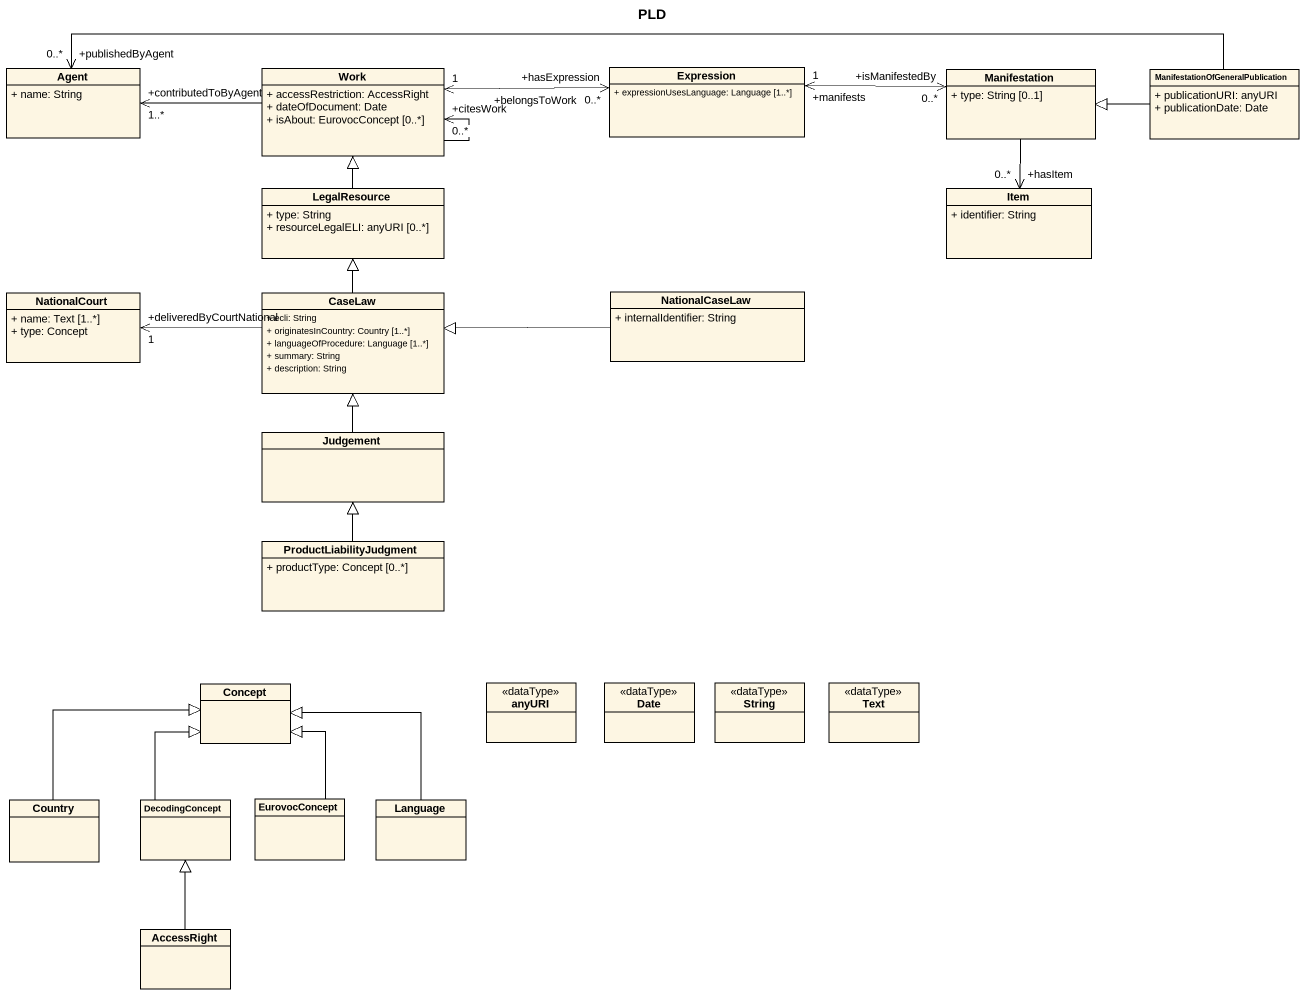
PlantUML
@startuml
title PLD
hide circle
hide empty members
skinparam classAttributeIconSize 0
class "Agent" as Agent_ {
  + name: String
}
class Work {
  + accessRestriction: AccessRight
  + dateOfDocument: Date
  + isAbout: EurovocConcept [0..*]
}
class Expression {
  + expressionUsesLanguage: Language [1..*]
}
class Manifestation {
  + type: String [0..1]
}
class "ManifestationOfGeneralPublication" as ManifestationOfGeneralPublic {
  + publicationURI: anyURI
  + publicationDate: Date
}
class LegalResource {
  + type: String
  + resourceLegalELI: anyURI [0..*]
}
class Item {
  + identifier: String
}
class NationalCourt {
  + name: Text [1..*]
  + type: Concept
}
class CaseLaw {
  + ecli: String
  + originatesInCountry: Country [1..*]
  + languageOfProcedure: Language [1..*]
  + summary: String
  + description: String
}
class NationalCaseLaw {
  + internalIdentifier: String
}
class Judgement
class ProductLiabilityJudgment {
  + productType: Concept [0..*]
}
class Concept
class anyURI <<dataType>>
class Date <<dataType>>
class String <<dataType>>
class Text <<dataType>>
class Country
class DecodingConcept
class EurovocConcept
class Language
class AccessRight
Work -left-> "+contributedToByAgent\n1..*" Agent_
Work --> "+citesWork\n0..*" Work
Expression "+hasExpression\n0..*" <-left-> "+belongsToWork\n1" Work
Manifestation "+isManifestedBy\n0..*" <-left-> "+manifests\n1" Expression
Manifestation --> "+hasItem\n0..*" Item
ManifestationOfGeneralPublic -left-> "+publishedByAgent\n0..*" Agent_
ManifestationOfGeneralPublic -left-|> Manifestation
LegalResource -up-|> Work
CaseLaw -up-|> LegalResource
CaseLaw -left-> "+deliveredByCourtNational\n1" NationalCourt
NationalCaseLaw -left-|> CaseLaw
Judgement -up-|> CaseLaw
ProductLiabilityJudgment -up-|> Judgement
Country -up-|> Concept
DecodingConcept -up-|> Concept
EurovocConcept -up-|> Concept
Language -up-|> Concept
AccessRight -up-|> DecodingConcept
@enduml
